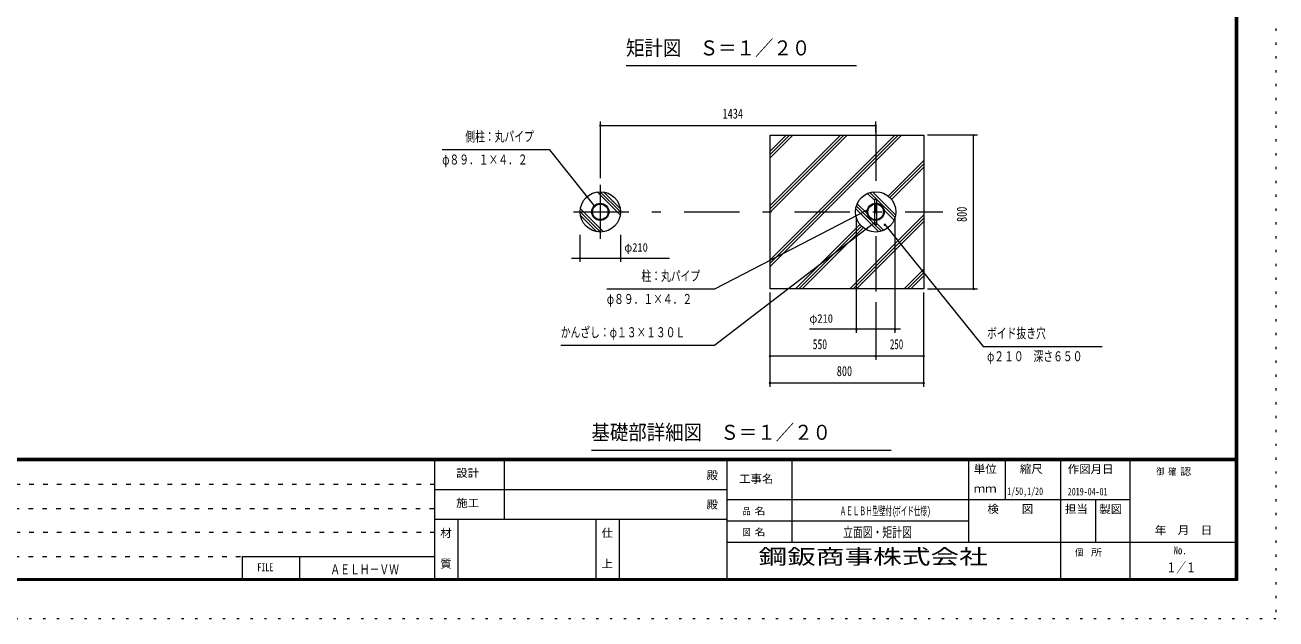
# Model space of a CAD drawing. Units: millimetres, scale not verified, with parts at other scales. Extents: x -26654 to 26660, y -10500 to 10500.
# Drawn here: x 10374 to 26660, y -10500 to -2775 of the extents above; entities that cross this region are included whole.
import ezdxf
from ezdxf.enums import TextEntityAlignment as Align

# ---------------------------------------------------------------- set-up
doc = ezdxf.new("R2010")
doc.units = ezdxf.units.MM
doc.header["$LTSCALE"] = 60
for name, pattern in [('USER1', [3, 1, -2]), ('USER3', [24, 12, -5, 2, -5]), ('USER4', [3, 0.5, -2.5])]:
    doc.linetypes.add(name, pattern=pattern)
doc.layers.add('0-1_0-F1TEXT', color=7, linetype='Continuous')
doc.layers.add('0-E_2-5DIM', color=7, linetype='Continuous')
for name, color, linetype, lineweight in [('0-6_2-02BOLD', 7, 'Continuous', 18), ('0-8_2-22CENTER', 3, 'USER3', 18), ('0-A_2-52DIM', 3, 'Continuous', 18), ('0-B_2-62HATCH', 2, 'Continuous', 18), ('0-C_F-F1PAPER', 5, 'Continuous', 18), ('0-D_F-E_J_ADD', 5, 'USER4', 18)]:
    doc.layers.add(name, color=color, linetype=linetype, lineweight=lineweight)
doc.styles.add('ＭＳ ゴシック', font='')
doc.styles.get('ＭＳ ゴシック').set_extended_font_data('MS Gothic')

msp = doc.modelspace()

# ---------------------------------------------------------------- linework, layer by layer
at = {"layer": '0-6_2-02BOLD'}
for p, q in [((21432.62, -5105.51), (21432.62, -5304.63)), ((21465.12, -5304.63), (21465.12, -5105.51)), ((21432.62, -5315.25), (21432.62, -5367.57))]:
    msp.add_line(p, q, dxfattribs=at)
msp.add_lwpolyline([(20073.87, -6205.07), (20073.87, -4205.07), (22073.87, -4205.07), (22073.87, -6205.07)], close=True, dxfattribs=at)
for points in [[(21465.12, -5094.89), (21465.12, -5042.57), (21432.62, -5042.57), (21432.62, -5094.89)], [(21432.62, -5367.57), (21465.12, -5367.57), (21465.12, -5315.25)]]:
    msp.add_lwpolyline(points, dxfattribs=at)
for centre, radius in [((17863.87, -5205.07), 262.5), ((21448.87, -5205.07), 262.5), ((17863.87, -5205.07), 111.38), ((17863.87, -5205.07), 100.88), ((21448.87, -5205.07), 111.38), ((21448.87, -5205.07), 100.88)]:
    msp.add_circle(centre, radius, dxfattribs=at)
at = {"layer": '0-8_2-22CENTER'}
for p, q in [((21448.87, -4080.07), (21448.87, -6330.07)), ((17863.87, -4855.07), (17863.87, -5555.07)), ((17513.87, -5205.07), (22323.87, -5205.07))]:
    msp.add_line(p, q, dxfattribs=at)
at = {"layer": '0-A_2-52DIM'}
for p, q in [((21198.87, -3305.07), (18198.87, -3305.07)), ((17863.87, -4030.38), (17863.87, -4768.25)), ((21448.87, -4166.36), (21448.87, -4030.38)), ((17873.87, -4080.38), (17853.87, -4080.38)), ((17863.87, -4080.38), (21448.87, -4080.38)), ((21458.87, -4080.38), (21438.87, -4080.38)), ((22773.87, -4205.07), (22123.87, -4205.07)), ((22733.87, -4205.07), (22713.87, -4205.07)), ((22723.87, -6205.07), (22723.87, -4205.07)), ((17800.14, -5128.17), (17780.14, -5128.17)), ((21355.41, -5179.76), (21335.41, -5179.76)), ((21198.87, -6780.07), (21198.87, -5288.87)), ((21448.38, -5344.63), (21428.38, -5344.63)), ((21577.39, -5368.66), (21557.39, -5368.66)), ((21698.87, -5288.87), (21698.87, -6780.07)), ((17601.37, -5855.07), (17601.37, -5505.07)), ((18126.37, -5505.07), (18126.37, -5855.07)), ((17490.37, -5805.07), (18763.87, -5805.07)), ((17611.37, -5805.07), (17591.37, -5805.07)), ((18136.37, -5805.07), (18116.37, -5805.07)), ((20073.87, -7480.07), (20073.87, -6255.07)), ((22073.87, -7480.07), (22073.87, -6255.07)), ((22123.87, -6205.07), (22773.87, -6205.07)), ((22733.87, -6205.07), (22713.87, -6205.07)), ((21448.87, -6380.07), (21448.87, -7130.07)), ((21773.87, -6730.07), (20586.37, -6730.07)), ((21208.87, -6730.07), (21188.87, -6730.07)), ((21708.87, -6730.07), (21688.87, -6730.07)), ((20083.87, -7080.07), (20063.87, -7080.07)), ((22073.87, -7080.07), (20073.87, -7080.07)), ((21458.87, -7080.07), (21438.87, -7080.07)), ((22083.87, -7080.07), (22063.87, -7080.07)), ((20083.87, -7430.07), (20063.87, -7430.07)), ((20073.87, -7430.07), (22073.87, -7430.07)), ((22083.87, -7430.07), (22063.87, -7430.07)), ((17748.87, -8305.07), (21648.87, -8305.07))]:
    msp.add_line(p, q, dxfattribs=at)
for points in [[(17790.14, -5128.17), (17205.8, -4396.21), (15805.81, -4396.21)], [(21345.41, -5179.76), (19348.87, -6209.6), (17948.87, -6209.6)], [(21438.38, -5344.63), (19348.87, -6942.68), (17348.87, -6942.68)], [(21567.39, -5368.66), (22848.87, -6955.07), (24398.87, -6955.07)]]:
    msp.add_lwpolyline(points, dxfattribs=at)
for centre in [(17863.87, -4080.38), (21448.87, -4080.38), (22723.87, -4205.07), (17790.14, -5128.17), (21345.41, -5179.76), (21438.38, -5344.63), (21567.39, -5368.66), (17601.37, -5805.07), (18126.37, -5805.07), (22723.87, -6205.07), (21198.87, -6730.07), (21698.87, -6730.07), (20073.87, -7080.07), (21448.87, -7080.07), (22073.87, -7080.07), (20073.87, -7430.07), (22073.87, -7430.07)]:
    msp.add_arc(centre, 10, 180, 0, dxfattribs=at)
at = {"layer": '0-B_2-62HATCH'}
for p, q in [((20327.55, -4205.07), (20073.87, -4458.75)), ((20073.87, -4501.17), (20369.98, -4205.07)), ((20285.12, -4205.07), (20073.87, -4416.32)), ((20073.87, -5123.43), (20992.23, -4205.07)), ((21034.66, -4205.07), (20073.87, -5165.86)), ((20073.87, -5208.28), (21077.08, -4205.07)), ((21699.34, -4205.07), (20073.87, -5830.54)), ((20073.87, -5872.96), (21741.76, -4205.07)), ((21784.19, -4205.07), (20073.87, -5915.39)), ((21612.06, -4999.46), (22073.87, -4537.64)), ((22073.87, -4580.07), (21634.48, -5019.45)), ((21654.48, -5041.88), (22073.87, -4622.5)), ((18123.27, -5245.27), (17823.67, -4945.67)), ((17863, -4942.57), (18126.37, -5205.94)), ((18122.39, -5159.54), (17909.4, -4946.55)), ((21432.62, -5054.47), (21343.01, -4964.86)), ((21374.03, -4953.46), (21463.15, -5042.57)), ((21708.27, -5245.27), (21408.67, -4945.66)), ((21465.12, -5044.54), (21700.48, -5279.9)), ((17601.37, -5204.2), (17864.74, -5467.57)), ((17904.07, -5464.47), (17604.46, -5164.87)), ((21489.07, -5464.47), (21189.46, -5164.87)), ((21432.62, -5365.6), (21197.26, -5130.24)), ((21208.66, -5099.21), (21340.59, -5231.14)), ((21465.12, -5086.97), (21474.94, -5096.79)), ((21557.15, -5179), (21689.07, -5310.93)), ((17818.33, -5463.59), (17605.35, -5250.6)), ((20406.44, -6205.07), (21243.26, -5368.26)), ((22073.87, -5244.75), (21113.55, -6205.07)), ((21155.98, -6205.07), (22073.87, -5287.18)), ((22073.87, -5329.6), (21198.4, -6205.07)), ((21422.8, -5313.35), (21432.62, -5323.17)), ((21434.59, -5367.57), (21523.7, -5456.68)), ((21554.72, -5445.28), (21465.12, -5355.67)), ((21263.25, -5390.68), (20448.87, -6205.07)), ((20491.3, -6205.07), (21285.68, -5410.68)), ((21820.66, -6205.07), (22073.87, -5951.86)), ((22073.87, -5994.28), (21863.08, -6205.07)), ((21905.51, -6205.07), (22073.87, -6036.71))]:
    msp.add_line(p, q, dxfattribs=at)
at = {"layer": '0-C_F-F1PAPER'}
for p, q in [((26135.28, -8415), (-2514.72, -8415)), ((-2514.72, -8417.5), (26135.28, -8417.5)), ((26135.28, -8420), (-2514.72, -8420)), ((-2514.72, -8422.5), (26135.28, -8422.5)), ((26135.28, -8425), (-2514.72, -8425)), ((-2514.72, -8427.5), (26135.28, -8427.5)), ((26135.28, -8430), (-2514.72, -8430)), ((-2514.72, -8432.5), (26135.28, -8432.5)), ((26135.28, -8435), (-2514.72, -8435)), ((-2514.72, -8437.5), (26135.28, -8437.5)), ((26135.28, -8440), (-2514.72, -8440)), ((15710.28, -10000), (15710.28, -8440)), ((16610.28, -8440), (16610.28, -9200)), ((19510.28, -8440), (19510.28, -10000)), ((20360.28, -9500), (20360.28, -8440)), ((22660.28, -9500), (22660.28, -8440)), ((23135.28, -8440), (23135.28, -8950)), ((23860.28, -10000), (23860.28, -8440)), ((24760.28, -10000), (24760.28, -8440)), ((19510.28, -8820), (15710.28, -8820)), ((24760.28, -8950), (19510.28, -8950)), ((24310.28, -8950), (24310.28, -9500)), ((15710.28, -9200), (19510.28, -9200)), ((16010.28, -9200), (16010.28, -10000)), ((17810.28, -10000), (17810.28, -9200)), ((18110.28, -9200), (18110.28, -10000)), ((19510.28, -9225), (22660.28, -9225)), ((19510.28, -9500), (26160.28, -9500)), ((13202.28, -9688), (15710.28, -9688)), ((13202.28, -9688), (13202.28, -10000)), ((13952.28, -10000), (13952.28, -9688))]:
    msp.add_line(p, q, dxfattribs=at)
at = {"layer": '0-C_F-F1PAPER', "color": 6, "linetype": 'USER1'}
for p, q in [((15710.28, -8752), (-2539.72, -8752)), ((-2539.72, -9064), (15710.28, -9064)), ((15710.28, -9376), (-2539.72, -9376)), ((-2539.72, -9688), (13202.28, -9688))]:
    msp.add_line(p, q, dxfattribs=at)
at = {"layer": '0-C_F-F1PAPER'}
for points in [[(26160.28, -10000), (-2539.72, -10000), (-2539.72, 10100), (26160.28, 10100)], [(26157.78, -9997.5), (26157.78, 10097.5), (-2537.22, 10097.5), (-2537.22, -9997.5)], [(26155.28, -9995), (26155.28, 10095), (-2534.72, 10095), (-2534.72, -9995)], [(26152.78, -9992.5), (-2532.22, -9992.5), (-2532.22, 10092.5), (26152.78, 10092.5)], [(26150.28, -9990), (26150.28, 10090), (-2529.72, 10090), (-2529.72, -9990)], [(26147.78, -9987.5), (-2527.22, -9987.5), (-2527.22, 10087.5), (26147.78, 10087.5)], [(26145.28, -9985), (26145.28, 10085), (-2524.72, 10085), (-2524.72, -9985)], [(26142.78, -9982.5), (-2522.22, -9982.5), (-2522.22, 10082.5), (26142.78, 10082.5)], [(26140.28, -9980), (-2519.72, -9980), (-2519.72, 10080), (26140.28, 10080)], [(26137.78, -9977.5), (-2517.22, -9977.5), (-2517.22, 10077.5), (26137.78, 10077.5)], [(26135.28, -9975), (26135.28, 10075), (-2514.72, 10075), (-2514.72, -9975)]]:
    msp.add_lwpolyline(points, close=True, dxfattribs=at)
at = {"layer": '0-D_F-E_J_ADD'}
msp.add_lwpolyline([(26660.28, -10500), (-3039.72, -10500), (-3039.72, 10500), (26660.28, 10500)], close=True, dxfattribs=at)

# ---------------------------------------------------------------- texts
at = {"layer": '0-1_0-F1TEXT', "style": 'ＭＳ ゴシック'}
for s, height, width, p in [('1/50,1/20', 97.68, 0.65, (23161.46, -8916.7)), ('2019-04-01', 97.68, 0.65, (23949.57, -8921.64)), ('ＡＥＬＢＨ型壁付(', 110.7, 0.55, (20981.01, -9184.05)), ('ボイド仕様)', 110.7, 0.55, (21690.8, -9184.05)), ('立面図・矩計図', 130.2, 0.7, (21025.91, -9476.33)), ('１／１', 130.2, 0.7, (25235.28, -9934.49)), ('ＡＥＬＨ－ＶＷ', 130.2, 0.7, (14349.5, -9957.83))]:
    msp.add_text(s, height=height, dxfattribs=dict(at, width=width)).set_placement(p, align=Align.BOTTOM_LEFT)
at = {"layer": '0-A_2-52DIM', "color": 7, "style": 'ＭＳ ゴシック'}
for s, height, width, p in [('矩計図\u3000Ｓ＝１／２０', 195.4, 0.9, (18198.87, -3228.42)), ('1434', 130.2, 0.75, (19455.85, -4030.38)), ('側柱：丸パイプ', 130.2, 0.7, (16105.81, -4328.45)), ('φ８９．１×４．２', 130.2, 0.7, (15805.81, -4628.45)), ('φ210', 110.7, 0.9, (18176.37, -5755.07)), ('柱：丸パイプ', 130.2, 0.7, (18398.87, -6141.84)), ('φ８９．１×４．２', 130.2, 0.7, (17948.87, -6441.84)), ('φ210', 110.7, 0.9, (20586.37, -6680.07)), ('かんざし：φ１３×１３０Ｌ', 130.2, 0.7, (17348.87, -6874.92)), ('ボイド抜き穴', 130.2, 0.7, (22898.87, -6887.3)), ('550', 130.2, 0.7, (20629.87, -7030.07)), ('250', 130.2, 0.65, (21634.54, -7030.07)), ('φ２１０\u3000深さ６５０', 130.2, 0.7, (22898.88, -7187.31)), ('800', 130.2, 0.75, (20942.46, -7380.07)), ('基礎部詳細図\u3000Ｓ＝１／２０', 195.4, 0.9, (17748.87, -8228.42))]:
    msp.add_text(s, height=height, dxfattribs=dict(at, width=width)).set_placement(p, align=Align.BOTTOM_LEFT)
at = {"layer": '0-A_2-52DIM', "color": 7, "style": 'ＭＳ ゴシック', "width": 0.75}
msp.add_text('800', height=130.2, rotation=90, dxfattribs=at).set_placement((22673.87, -5336.47), align=Align.BOTTOM_LEFT)
at = {"layer": '0-C_F-F1PAPER', "color": 7, "style": 'ＭＳ ゴシック'}
for s, height, width, p in [('設計', 104.2, 1.05, (15987.78, -8683.83)), ('殿', 104.2, 1.05, (19245.28, -8715.79)), ('工事名', 104.2, 1.05, (19670.28, -8760.79)), ('単位', 104.2, 1.05, (22725.28, -8633.29)), ('縮尺', 104.2, 1.05, (23325.28, -8633.29)), ('作図月日', 104.2, 1.05, (23949.18, -8634.31)), ('御 ', 88.56, 0.85, (25103.04, -8654.43)), ('確 ', 88.56, 0.85, (25257.42, -8654.43)), ('認', 88.56, 1.2, (25411.81, -8654.43)), ('ｍｍ', 104.2, 1.05, (22725.28, -8888.29)), ('施工', 104.2, 1.05, (15987.78, -9075.79)), ('殿', 104.2, 1.05, (19245.28, -9095.79)), ('品 ', 88.56, 0.85, (19716.53, -9167.5)), ('名', 88.56, 1.2, (19870.92, -9167.5)), ('検\u3000\u3000図', 104.2, 1.05, (22902.78, -9153.29)), ('担当', 104.2, 1.05, (23912.78, -9153.29)), ('製図', 104.2, 1.05, (24358.76, -9155.74)), ('\u3000年\u3000月\u3000日', 104.2, 1.05, (24934.02, -9430.22)), ('材', 104.2, 1.05, (15780.28, -9465.79)), ('仕', 104.2, 1.05, (17880.28, -9465.79)), ('図 ', 88.56, 0.85, (19716.53, -9442.5)), ('名', 88.56, 1.2, (19870.92, -9442.5)), ('個  ', 88.56, 0.85, (24045.28, -9705)), ('所', 88.56, 1.2, (24251.13, -9705)), ('No.', 104.2, 0.8, (25327.78, -9690.79)), ('質', 104.2, 1.05, (15780.28, -9865.79)), ('上', 104.2, 1.05, (17880.28, -9865.79)), ('FILE', 104.2, 0.7, (13398.53, -9909.79))]:
    msp.add_text(s, height=height, dxfattribs=dict(at, width=width)).set_placement(p, align=Align.BOTTOM_LEFT)
at = {"layer": '0-E_2-5DIM', "style": 'ＭＳ ゴシック', "width": 1.4}
msp.add_text('鋼鈑商事株式会社', height=195.4, dxfattribs=at).set_placement((19923.5, -9845.37), align=Align.BOTTOM_LEFT)

doc.saveas('drawing.dxf')
